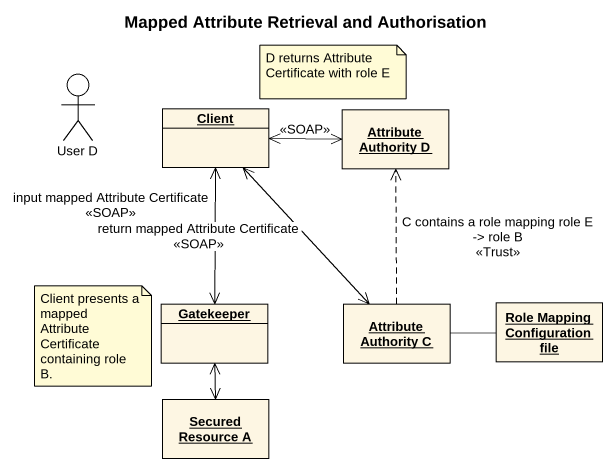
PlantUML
@startuml
title Mapped Attribute Retrieval and Authorisation
allowmixing
hide circle
hide empty members
actor "User D" as User_D
object Client
object "Attribute Authority D" as Attribute_Authority_D
object Gatekeeper
object "Attribute Authority C" as Attribute_Authority_C
object "Role Mapping Configuration file" as Role_Mapping_Configuration
object "Secured Resource A" as Secured_Resource_A
Client -right-> Attribute_Authority_D : <<SOAP>>
Client --> Gatekeeper : input mapped Attribute Certificate\n<<SOAP>>
Client --> Attribute_Authority_C : return mapped Attribute Certificate\n<<SOAP>>
Attribute_Authority_D -left-> Client
Gatekeeper -up-> Client
Gatekeeper --> Secured_Resource_A
Attribute_Authority_C -up-> Client
Attribute_Authority_C .up.> Attribute_Authority_D : C contains a role mapping role E -> role B\n<<Trust>>
Attribute_Authority_C -right- Role_Mapping_Configuration
Secured_Resource_A -up-> Gatekeeper
note as N1
  D returns Attribute Certificate with role E
end note
note as N2
  Client presents a mapped Attribute Certificate containing role B.
end note
@enduml
